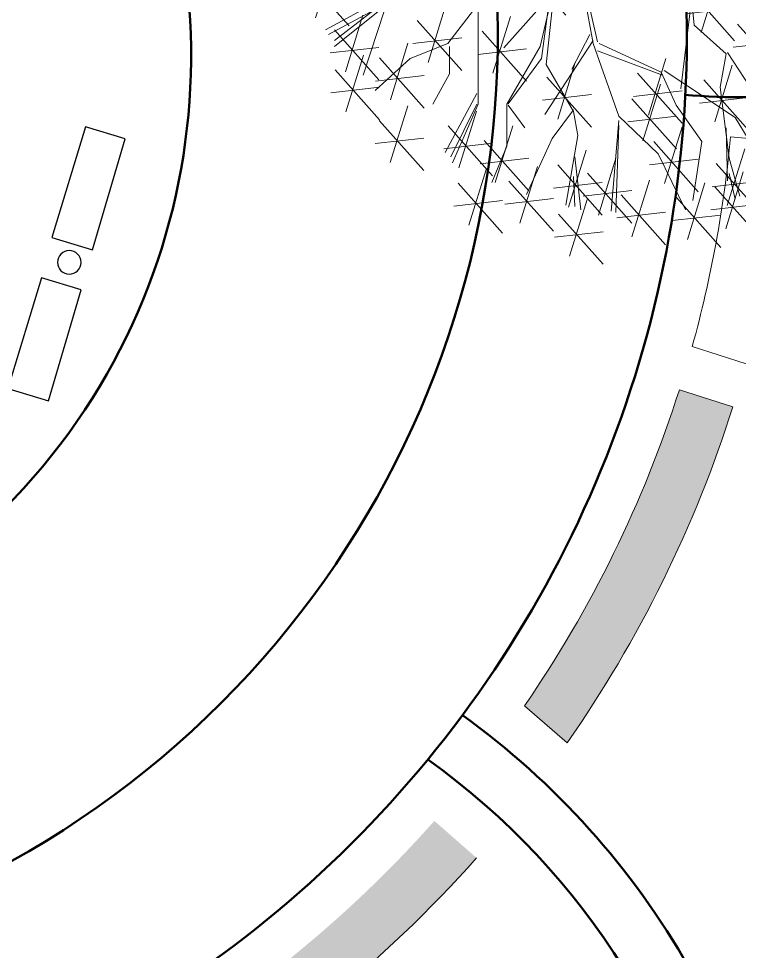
# Model space of a CAD drawing. Header units: metres. Extents: x 17323 to 19722, y -15306 to 10704.
# Drawn here: x 19282.49 to 19295.24, y -14841.73 to -14825.22 of the extents above; entities that cross this region are included whole.
import ezdxf

# ---------------------------------------------------------------- set-up
doc = ezdxf.new("R2010")
doc.units = ezdxf.units.M
doc.header["$LTSCALE"] = 35
doc.header["$MEASUREMENT"] = 0
doc.layers.get('0').update_dxf_attribs({"linetype": 'CONTINUOUS'})
for name, color, linetype, lineweight in [('5', 254, 'CONTINUOUS', 20), ('column', 82, 'CONTINUOUS', 18), ('road', 7, 'CONTINUOUS', 50), ('trees', 7, 'CONTINUOUS', 20)]:
    doc.layers.add(name, color=color, linetype=linetype, lineweight=lineweight)
doc.layers.add('seating', color=164, linetype='CONTINUOUS')

# ---------------------------------------------------------------- blocks, each defined once
blk = doc.blocks.new('ARPLS027')
at = {"linetype": 'ByBlock'}
for p, q in [((-0.09283712651998144, 0.5484592339441825), (-0.08487325525072009, 0.4792447437163698)), ((0.03811961917230988, 0.5362309300703867), (-0.03305748029670497, 0.4729917915169191)), ((0.005268650186611268, 0.5422062817447308), (0.01323252145586906, 0.4729917915169191)), ((0.1331065933769757, 0.5311302127477333), (0.1410704646462371, 0.4619157225199215)), ((-0.1102580949214911, 0.5215701514096338), (-0.1814351943905024, 0.4583310128561688)), ((-0.1431090639071897, 0.527545503083978), (-0.1351451926379283, 0.4583310128561688)), ((-0.02160941534714311, 0.5207946049116678), (0.05902478125411648, 0.4958973062685681)), ((0.1659575623626743, 0.5251548610733892), (0.09478046289365949, 0.4619157225199215)), ((-0.1699871294409405, 0.506133826250915), (-0.08935293283968093, 0.4812365276078179)), ((-0.08681361136421373, 0.5093418475358416), (-0.07884974009495238, 0.4401273573080315)), ((0.1062285278432213, 0.5097185359146703), (0.1868627244444845, 0.4848212372715706)), ((-0.05396264237851511, 0.5033664958614974), (-0.1251397418475264, 0.4401273573080315)), ((-0.0806893696127986, 0.4542402160578858), (-0.08726996780814389, 0.4970316368379519)), ((-0.0806893696127986, 0.4970316368379519), (-0.0766678929378628, 0.4564346478927614)), ((-0.07849583688101447, 0.3767036245589628), (-0.07228082747429454, 0.4992260686728276)), ((-0.04010901407481526, 0.4264440794827999), (-0.06350669654716512, 0.4970316368379519)), ((-0.03791548134303468, 0.4282727726785298), (-0.02914135041590526, 0.503614932342578)), ((-0.005743667943555408, 0.3639027721888572), (0.03520227638305329, 0.503614932342578)), ((0.08894382831173075, 0.4242496476479252), (0.06079349158718728, 0.5014205005077024)), ((0.2357231750408317, 0.4958973062685681), (0.1645460755718169, 0.4326581677151022)), ((0.2028722060551331, 0.5018726579429122), (0.2108360773243945, 0.4326581677151022)), ((-0.2022897447684855, 0.4789671431912632), (-0.1943258734992241, 0.4097526529634523)), ((-0.1581941928024513, 0.4304672045134046), (-0.1647747909977966, 0.478013227602367)), ((-0.0806893696127986, 0.3876757837333384), (-0.1282159121347561, 0.4864252163027221)), ((-0.1136916768979646, 0.4879301707027777), (-0.03305748029670497, 0.4630328720596806)), ((0.07843671747293968, 0.4784691972184003), (0.007259618003928381, 0.4152300586649345)), ((0.04558574848724106, 0.4844445488927445), (0.05354961975650241, 0.4152300586649345)), ((0.09113736104351489, 0.4264440794827999), (0.1233091744429942, 0.4842307844678473)), ((0.1759941405213787, 0.4804609811098484), (0.2566283371226419, 0.4555636824667513)), ((-0.1694387757827869, 0.4729917915169191), (-0.2406158752518017, 0.4097526529634523)), ((0.1467068569153405, 0.3898702155682141), (0.1810722030466039, 0.4648466365931165)), ((-0.2291678103022399, 0.4575554663581993), (-0.1485336137009767, 0.4326581677151022)), ((-0.07849583688101447, 0.3938933405988188), (-0.0806893696127986, 0.4542402160578858)), ((0.01870768295349023, 0.4630328720596806), (0.09934187955474982, 0.4381355734165835)), ((0.1628576546842062, 0.4523259911197695), (0.09168055521519136, 0.3890868525663009)), ((0.1300066856985076, 0.4583013427941136), (0.1379705569677654, 0.3890868525663009)), ((-0.2181507541378451, 0.3748749313632338), (-0.252516100269105, 0.4392449318529055)), ((-0.2053551465357799, 0.3682916358586086), (-0.2463010908623886, 0.4436337955226559)), ((0.2397051106754624, 0.4381355734165835), (0.1685280112064476, 0.3748964348631167)), ((0.2068541416897638, 0.4441109250909276), (0.2148180129590216, 0.3748964348631167)), ((0.3411864034330918, 0.4388495500108887), (0.2700093039640805, 0.3756104114574201)), ((0.3083354344473932, 0.4448249016852328), (0.3162993057166545, 0.3756104114574201)), ((-0.3029249698764573, 0.4297952101672573), (-0.3741020693454686, 0.3665560716137906)), ((-0.335775938862156, 0.4357705618416015), (-0.3278120675928946, 0.3665560716137906)), ((-0.2460910367494193, 0.4306663838236542), (-0.3172681362184306, 0.3674272452701866)), ((-0.278942005735118, 0.4366417354979983), (-0.2709781344658566, 0.3674272452701866)), ((-0.2163228101946899, 0.3639027721888572), (-0.2696987733347385, 0.4304672045134046)), ((-0.2612902311962344, 0.4304672045134046), (-0.2181507541378451, 0.3748749313632338)), ((-0.162581258266016, 0.4092543634429449), (-0.1753768658680812, 0.4348560681831559)), ((-0.1731833331363006, 0.3251344764393957), (-0.1581941928024513, 0.4304672045134046)), ((-0.007937200675335987, 0.3639027721888572), (-0.03791548134303468, 0.4282727726785298)), ((0.1031286201647532, 0.4368896659610497), (0.1837628167660128, 0.41199236731795)), ((-0.3626540043959068, 0.4143588850085376), (-0.2820198077946472, 0.3894615863654396)), ((-0.3058200712688688, 0.4152300586649345), (-0.2251858746676092, 0.3903327600218356)), ((0.09333089377529546, 0.3383010674486471), (0.08894382831173075, 0.4242496476479252)), ((0.1799760761560094, 0.4226992482578646), (0.260610272757269, 0.3978019496147658)), ((0.2498028953091271, 0.3639027721888572), (0.2585770262362566, 0.4220552158130504)), ((0.2814573689136424, 0.4234132248521698), (0.362091565514902, 0.3985159262090692)), ((-0.1814009121157056, 0.3988274030729544), (-0.1734370408464443, 0.3296129128451435)), ((0.07724411743036086, 0.400043604283236), (0.006067017961346011, 0.3368044657297702)), ((0.04439314844466224, 0.4060189559575802), (0.05235701971392004, 0.3368044657297702)), ((0.1920398667055139, 0.3489074879838769), (0.2995229705628688, 0.3982822042685692)), ((0.2840041446107229, 0.4017855173976619), (0.212827045141708, 0.3385463788441951)), ((0.2511531756250243, 0.407760869072006), (0.2591170468942821, 0.3385463788441951)), ((-0.2181507541378451, 0.3595139085191077), (-0.3106447176613472, 0.3898702155682141)), ((-0.148549943130007, 0.3928520513986102), (-0.2197270425990219, 0.3296129128451435)), ((-0.0828316757295795, 0.3883409761303893), (-0.1540087751985943, 0.3251018375769226)), ((-0.1156826447152781, 0.3943163278047335), (-0.1077187734460203, 0.3251018375769226)), ((-0.08726996780814389, 0.3404954992835227), (-0.07849583688101447, 0.3938933405988188)), ((0.01751508291090786, 0.3846072791245163), (0.09814927951216745, 0.3597099804814192)), ((0.09333089377529546, 0.3511019198187526), (0.1467068569153405, 0.3920646474030898)), ((0.09515883771844713, 0.3383010674486471), (0.1467068569153405, 0.3898702155682141)), ((0.2242751100912699, 0.3863491922389422), (0.3049093066925295, 0.3614518935958442)), ((0.300869305132462, 0.3965241423176238), (0.3815035017337252, 0.371626843674524)), ((-0.4078571719062687, 0.3729046509716696), (-0.3998933006370073, 0.3036901607438587)), ((-0.2868814464003684, 0.3233057832436668), (-0.3322144561905418, 0.3726804995283581)), ((-0.3189369808435316, 0.3725929931917991), (-0.3109731095742738, 0.3033785029639882)), ((-0.20827897764946, 0.3774157262398914), (-0.1276447810481969, 0.3525184275967925)), ((-0.1425607102490325, 0.3729046509716696), (-0.06192651364777291, 0.3480073523285716)), ((-0.07008729474251396, 0.3211113514087911), (-0.07849583688101447, 0.3767036245589628)), ((0.194233399437298, 0.3511019198187526), (0.1982548761122338, 0.3788980563938384)), ((0.3437331791301759, 0.3748964348631167), (0.3516970503994372, 0.3056819446353058)), ((-0.3750062029205701, 0.3669292992973254), (-0.4461833023895849, 0.3036901607438587)), ((-0.286086011857833, 0.3666176415174549), (-0.3572631113268478, 0.3033785029639882)), ((-0.1687962676727324, 0.3404954992835227), (-0.2163228101946899, 0.3639027721888572)), ((-0.1687962676727324, 0.3445186243141274), (-0.2053551465357799, 0.3682916358586086)), ((-0.01195867735027178, 0.2757597601547044), (-0.005743667943555408, 0.3617083403539825)), ((0.0008369302517934329, 0.2673477714543493), (-0.007937200675335987, 0.3639027721888572)), ((0.2326202222434972, 0.3404954992835227), (0.2498028953091271, 0.3639027721888572)), ((0.2863617741721711, 0.3101391922344154), (0.340103326100845, 0.3660972040237329)), ((0.3765841481158745, 0.3689210831887726), (0.3054070486468596, 0.3056819446353058)), ((0.3057379799695852, 0.3317177719440219), (0.3444903915644133, 0.3595139085191077)), ((-0.4347352374400231, 0.3514929741386057), (-0.3541010408387599, 0.3265956754955077)), ((-0.345815046377286, 0.3511813163587361), (-0.2651808497760264, 0.3262840177156372)), ((-0.0806893696127986, 0.3467130561490022), (-0.07849583688101447, 0.3317177719440219)), ((0.12111564171121, 0.3167224877390415), (0.1920398667055139, 0.3489074879838769)), ((0.3057379799695852, 0.3273289082742714), (0.348877457027978, 0.3511019198187526)), ((0.3168551135964215, 0.3534847580300529), (0.3974893101976846, 0.3285874593869549)), ((-0.1304094448665367, 0.3423241924792517), (-0.1687962676727324, 0.3445186243141274)), ((-0.09787204267842498, 0.3361066356137723), (-0.1687962676727324, 0.3404954992835227)), ((-0.08726996780814389, 0.3404954992835227), (-0.1304094448665367, 0.3423241924792517)), ((-0.003550135211771277, 0.2607644759497241), (-0.09787204267842498, 0.3361066356137723)), ((0.07176115524610083, 0.3079447603995407), (0.09333089377529546, 0.3383010674486471)), ((0.2114160725029279, 0.2801486238244548), (0.2326202222434972, 0.3404954992835227)), ((0.3952467048470467, 0.3323488499577154), (0.3240696053780319, 0.2691097114042487)), ((0.3623957358613481, 0.3383242016320596), (0.3703596071306059, 0.2691097114042487)), ((-0.2656772966598027, 0.269542203289225), (-0.2868814464003684, 0.3233057832436668)), ((-0.265502972968239, 0.3191264859025793), (-0.2575391016989812, 0.2499119956747684)), ((-0.1560006600706672, 0.2867319193290809), (-0.1731833331363006, 0.3251344764393957)), ((-0.1731833331363006, 0.3251344764393957), (-0.1560006600706672, 0.269542203289225)), ((0.003030462983574012, 0.2629589077845997), (-0.07008729474251396, 0.3211113514087911)), ((0.08016969738459778, 0.3145280559041659), (0.1233091744429942, 0.3189169195739163)), ((0.2262660779085834, 0.3191264859025793), (0.2342299491778448, 0.2499119956747684)), ((0.340103326100845, 0.303921635368936), (0.3744686722321084, 0.3295233401091471)), ((-0.2326520039825404, 0.3131511342282352), (-0.3038291034515552, 0.2499119956747684)), ((0.04361081852155735, 0.1598206115454657), (0.07176115524610083, 0.3079447603995407)), ((0.0739546879778814, 0.3017272035340612), (0.12111564171121, 0.3167224877390415)), ((0.2591170468942821, 0.3131511342282352), (0.1879399474252708, 0.2499119956747684)), ((0.2136096052347121, 0.2757597601547044), (0.2863617741721711, 0.3101391922344154)), ((0.2176310819096479, 0.2889263511639557), (0.2841682414403905, 0.3079447603995407)), ((0.3355176703275937, 0.3169125247989966), (0.4161518669288533, 0.2920152261558977)), ((-0.2923810385019934, 0.2977148090695154), (-0.2117468419007338, 0.2728175104264174)), ((-0.07228082747429454, 0.2413803280749933), (-0.1022591081419932, 0.2951439080294351)), ((0.03081521091948858, 0.1792047594201964), (0.06737408978253256, 0.2995327716991856)), ((0.1993880123748326, 0.2977148090695154), (0.2800222089760922, 0.2728175104264174)), ((0.2995229705628688, 0.2329683393746382), (0.340103326100845, 0.303921635368936)), ((0.458711570580121, 0.2977148090695145), (0.3875344711111062, 0.2344756705160478)), ((0.4258606015944224, 0.3036901607438587), (0.4338244728636838, 0.2344756705160478)), ((-0.308451184929563, 0.2673477714543493), (-0.3515906619879559, 0.2907550443596847)), ((-0.1494200618753183, 0.192005611790302), (-0.1560006600706672, 0.2867319193290809)), ((0.398982536060668, 0.2822784839107948), (0.4796167326619312, 0.2573811852676968)), ((-0.3824723322355013, 0.2693318886163842), (-0.4536494317045126, 0.2060927500629175)), ((-0.3366015216541101, 0.2285794757048878), (-0.4203213542504827, 0.2735653283198296)), ((-0.4153233012211999, 0.2753072402907284), (-0.4073594299519385, 0.2060927500629175)), ((-0.2696987733347385, 0.2673477714543493), (-0.308451184929563, 0.2673477714543493)), ((-0.2119357447311252, 0.2285794757048878), (-0.2656772966598027, 0.269542203289225)), ((-0.1560006600706672, 0.269542203289225), (-0.1581941928024513, 0.1963944754600524)), ((0.1982548761122338, 0.2070008959952823), (0.2136096052347121, 0.2757597601547044)), ((0.2523362951519914, 0.1470239090321694), (0.278094441288502, 0.2652860775868815)), ((-0.4639368926074603, 0.2549510126266838), (-0.5351139920764751, 0.191711874073218)), ((-0.4967878615931589, 0.260926364301028), (-0.4888239903239011, 0.191711874073218)), ((-0.4422013667549507, 0.2538955634576645), (-0.3615671701536911, 0.2289982648145665)), ((-0.3515906619879559, 0.226385043870013), (-0.4353104945843285, 0.2629589077845997)), ((-0.3515906619879559, 0.2285794757048878), (-0.426536363657199, 0.2651533396194745)), ((0.03739580911483742, 0.1016681679212734), (-0.003550135211771277, 0.2607644759497241)), ((0.03300874365127271, 0.1642094752152161), (0.003030462983574012, 0.2629589077845997)), ((0.3829854227775797, 0.2531347436247557), (0.3118083233085684, 0.1898956050712881)), ((0.3146125082457836, 0.2576569540284241), (0.3952467048470467, 0.2327596553853262)), ((0.3501344537918811, 0.2591100952990999), (0.3580983250611425, 0.1898956050712881)), ((0.3683101705105933, 0.1900962356847273), (0.4198264627836217, 0.2588127799396762)), ((-0.5236659271269133, 0.2395146874679641), (-0.4430317305256537, 0.214617388824867)), ((-0.09385056600349273, 0.1554317478757152), (-0.07447436020607867, 0.2391858962401185)), ((-0.08507643507635976, 0.1532373160408396), (-0.07228082747429454, 0.2413803280749933)), ((0.316793878237565, 0.1836229380375221), (0.3532534763921475, 0.2481069415231438)), ((0.3683101705105933, 0.1900962356847273), (0.4306523502902735, 0.2458661846452657)), ((-0.2163228101946899, 0.226385043870013), (-0.3515906619879559, 0.226385043870013)), ((-0.2809329735524315, 0.2270064809231194), (-0.2729691022831702, 0.1577919906953085)), ((-0.1304094448665367, 0.174815895750446), (-0.2163228101946899, 0.226385043870013)), ((0.1770507263716681, 0.1792047594201964), (0.2026419415757985, 0.2373572030443887)), ((0.2392008204388461, 0.1876167481205515), (0.2995229705628688, 0.2329683393746382)), ((0.3232563882581303, 0.237698418466036), (0.4038905848593899, 0.2128011198229371)), ((-0.4036030619211601, 0.2177338083120999), (-0.4747801613901714, 0.1544946697586331)), ((-0.4364540309068587, 0.223709159986444), (-0.4284901596375974, 0.1544946697586331)), ((-0.2480820045667329, 0.2210311292487752), (-0.3192591040357442, 0.1577919906953085)), ((-0.1066461736055579, 0.1492141910102358), (-0.2075486792675605, 0.2179730551696579)), ((0.03739580911483742, 0.1664039070500918), (0.05019141671690264, 0.2179730551696579)), ((0.2088451095070774, 0.2155537235472949), (0.2168089807763387, 0.146339233319484)), ((0.4392996343612978, 0.2155537235472949), (0.4472635056305592, 0.146339233319484)), ((-0.4633320964406096, 0.2022974831533801), (-0.38269789983935, 0.1774001845102822)), ((-0.4115472233233497, 0.1857880549248216), (-0.463095242520243, 0.2070008959952823)), ((-0.3078110390861823, 0.2055948040900555), (-0.2271768424849228, 0.1806975054469575)), ((0.241696078492776, 0.2095783718729507), (0.1705189790237611, 0.146339233319484)), ((0.1898463339737333, 0.1792047594201964), (0.1982548761122338, 0.2070008959952823)), ((0.4721506033469964, 0.2095783718729507), (0.4009735038779851, 0.146339233319484)), ((-0.4939665300051459, 0.1886646410127497), (-0.4860026587358846, 0.1194501507849388)), ((-0.3515906619879559, 0.1857880549248216), (-0.4115472233233497, 0.1857880549248216)), ((-0.2696987733347385, 0.1382420318358593), (-0.3515906619879559, 0.1857880549248216)), ((-0.2009680810722116, 0.1276356113006294), (-0.271892306066519, 0.1898111799554263)), ((0.181967043973323, 0.194142046714231), (0.2626012405745861, 0.169244748071133)), ((0.2070290070393668, 0.174815895750446), (0.2392008204388461, 0.1876167481205515)), ((0.2565671017637854, 0.15997050432658), (0.316793878237565, 0.1857392084221852)), ((0.314678474931668, 0.1836229380375221), (0.3683101705105933, 0.1900962356847273)), ((0.412421568827547, 0.194142046714231), (0.4930557654288066, 0.169244748071133)), ((-0.4611155610194473, 0.1826892893384056), (-0.5322926604884586, 0.1194501507849388)), ((-0.3534156632661229, 0.1836229380375221), (-0.3856444548089115, 0.15997050432658)), ((-0.2868426768746488, 0.1363180706156371), (-0.351300259960226, 0.1836229380375221)), ((-0.08726996780814389, 0.1470197591753601), (-0.1304094448665367, 0.174815895750446)), ((0.05019141671690264, 0.1188578839611294), (0.1467068569153405, 0.174815895750446)), ((0.1467068569153405, 0.174815895750446), (0.1898463339737333, 0.1792047594201964)), ((0.1510939223789052, 0.1704270320806955), (0.2070290070393668, 0.174815895750446)), ((0.2544516984578848, 0.1449076386475063), (0.314678474931668, 0.1836229380375221)), ((-0.5208445955388967, 0.1672529641796858), (-0.4402103989376371, 0.1423556655365878)), ((-0.1540087751985943, 0.1652611802882369), (-0.2251858746676092, 0.1020220417347701)), ((-0.186859744184293, 0.171236531962581), (-0.1788958729150352, 0.1020220417347701)), ((0.04361081852155735, 0.1554317478757152), (0.03300874365127271, 0.1642094752152161)), ((0.05677201491225148, 0.09545061105579311), (0.1510939223789052, 0.1704270320806955)), ((0.1590709140741993, 0.1632693963967897), (0.08789381460518797, 0.100030257843323)), ((0.1262199450885007, 0.1692447480711339), (0.134183816357762, 0.100030257843323)), ((0.3377602756782281, 0.1632693963967897), (0.2665831762092168, 0.100030257843323)), ((0.3049093066925295, 0.1692447480711339), (0.3128731779617908, 0.100030257843323)), ((0.3467828309858731, 0.1084330961353688), (0.4220663015780985, 0.1620867747112431)), ((0.4220663015780985, 0.1620867747112431), (0.469227351750753, 0.1642030450959062)), ((0.47305211563868, 0.1657887601399581), (0.4810159869079413, 0.09657426991214901)), ((-0.4007011489273573, 0.1212552049365634), (-0.4802154261313767, 0.1578542339419169)), ((-0.2137378097180473, 0.1498248551295172), (-0.1331036131167878, 0.1249275564864192)), ((-0.1132267718009068, 0.1492141910102358), (-0.1432050524686019, 0.1320244749703798)), ((-0.0956785099466444, 0.1254411794657546), (-0.1066461736055579, 0.1492141910102358)), ((-0.07447436020607867, 0.07826089501593803), (-0.08726996780814389, 0.1470197591753601)), ((0.04580435125333793, 0.09545061105579311), (0.03520227638305329, 0.1532373160408396)), ((0.05019141671690264, 0.09545061105579311), (0.04361081852155735, 0.1554317478757152)), ((0.05457848218046735, 0.1060570315910239), (0.1317177165814911, 0.1576261797105909)), ((0.09934187955474982, 0.1478330712380709), (0.1799760761560094, 0.122935772594972)), ((0.2780312411587786, 0.1478330712380709), (0.3586654377600382, 0.122935772594972)), ((-0.3461371695695021, 0.1348864759436594), (-0.3381732983002408, 0.06567198571584854)), ((-0.2202696904831782, 0.1277285025837687), (-0.2868426768746488, 0.1363180706156371)), ((-0.2053551465357799, 0.123246747630879), (-0.2696987733347385, 0.1382420318358593)), ((-0.1110332390691227, 0.1404364636707349), (-0.1388179870050372, 0.1320244749703798)), ((-0.1110332390691227, 0.1404364636707349), (-0.08507643507635976, 0.0804553268508128)), ((-0.07849583688101447, 0.07167759951131192), (-0.09385056600349273, 0.1448253273404854)), ((0.207166212796654, 0.06536076948281), (0.2544516984578848, 0.1449076386475063)), ((0.4461740501049256, 0.1443770833068951), (0.5268082467061888, 0.119479784663798)), ((-0.4710704001060222, 0.1194501507849388), (-0.4631065288367608, 0.05023566055712791)), ((-0.3598863086723973, 0.09112947357841605), (-0.4007011489273573, 0.1212552049365634)), ((-0.3132862005838035, 0.1289111242693153), (-0.3844633000528148, 0.06567198571584854)), ((-0.2610845307381382, 0.06324449909814689), (-0.3663569540786717, 0.1319610433530958)), ((-0.2954287255868238, 0.1298447729684318), (-0.3620017119782943, 0.09112947357841605)), ((-0.2160388838713843, 0.1212552049365634), (-0.2954287255868238, 0.1298447729684318)), ((-0.1601673494979785, 0.1233714753212265), (-0.2095682384651099, 0.1233714753212265)), ((-0.1432050524686019, 0.1320244749703798), (-0.2053551465357799, 0.123246747630879)), ((-0.1515813007858071, 0.1298447729684318), (-0.1838100923285957, 0.07830736477722056)), ((-0.1388179870050372, 0.1320244749703798), (-0.1837854080065817, 0.07826089501593803)), ((-0.508180146896116, 0.1121673217513957), (-0.5793572463651309, 0.0489281831979298)), ((-0.5410311158818146, 0.1181426734257398), (-0.5330672446125533, 0.0489281831979298)), ((-0.4382194311203236, 0.1134747991105947), (-0.5093965305893349, 0.05023566055712791)), ((-0.373015235103253, 0.1134747991105955), (-0.2923810385019934, 0.08857750046749757)), ((0.2136368582029284, 0.06536076948281), (0.2931511354069514, 0.1061923392574897)), ((0.2952665387128448, 0.03959206538720483), (0.3467828309858731, 0.1084330961353688)), ((0.3124386361371876, 0.04606536303441011), (0.3511380730862506, 0.112665636904695)), ((0.3511380730862506, 0.1084330961353688), (0.4842840458691953, 0.09337023045629511)), ((0.4333267309093536, 0.1079973934091143), (0.4412906021786114, 0.0387829031813034)), ((-0.567909181415569, 0.09673099659267592), (-0.4872749848143059, 0.07183369794957883)), ((-0.497948465639773, 0.09803847395187493), (-0.4173142690385134, 0.07314117530877695)), ((-0.3964703423155598, 0.08478066242442583), (-0.4952721202498225, 0.1019597984881635)), ((-0.3018993709930946, 0.09337023045629511), (-0.2524984820259633, 0.06760152636068906)), ((-0.00821897791317383, 0.00529603650633792), (0.03739580911483742, 0.1016681679212734)), ((-0.00821897791317383, 0.00529603650633792), (0.04580435125333793, 0.09545061105579311)), ((0.4661776998950522, 0.1020220417347701), (0.3950006004260374, 0.0387829031813034)), ((-0.4264592950638715, 0.08901320319375294), (-0.5017427656560969, 0.08042363516188455)), ((-0.4973875235557195, 0.08901320319375294), (-0.4544572799948625, 0.09112947357841605)), ((-0.3620017119782943, 0.09112947357841605), (-0.3964703423155598, 0.08478066242442583)), ((0.01582607058563923, 0.03108061056612144), (0.05019141671690264, 0.08886731555116789)), ((0.4064486653755992, 0.08658571657605041), (0.4870828619768588, 0.06168841793295243)), ((0.4926979142066017, 0.08304943687342714), (0.500661785475863, 0.01383494664561624)), ((-0.4496674960698854, 0.07114939141732979), (-0.5208445955388967, 0.007910252863863043)), ((-0.482518465055584, 0.07712474309167394), (-0.4745545937863227, 0.007910252863863043)), ((-0.1837854080065817, 0.07826089501593803), (-0.2656772966598027, 0.06326561081095772)), ((-0.2631999340440316, 0.05677120145094161), (-0.1880408989403897, 0.07395033751467928)), ((-0.03772282873310218, 0.007350063644393501), (-0.08065307229395557, 0.06760152636068906)), ((-0.04230254680659939, 0.02230288322662144), (-0.07849583688101447, 0.07167759951131192)), ((-0.04010901407481526, 0.03108061056612144), (-0.07447436020607867, 0.07826089501593803)), ((0.5255488831923003, 0.07707408519908299), (0.4543717837232855, 0.01383494664561624)), ((-0.5093965305893349, 0.05571306625861094), (-0.4287623339880753, 0.03081576761551208)), ((-0.2656772966598027, 0.06326561081095772), (-0.3687733350535893, 0.02669174689637099)), ((-0.2761412248565804, 0.05677120145094161), (-0.310485419705266, -0.03559777651494933)), ((-0.2654397728385121, 0.0546549310662785), (-0.306254613093472, -0.03348150613028533)), ((0.1405932264051799, 0.03959206538720483), (0.207166212796654, 0.06536076948281)), ((0.1642359692357971, 0.03959206538720483), (0.2094060515911345, 0.06536076948281)), ((0.4658198486728473, 0.06163776004036325), (0.5464540452741105, 0.03674046139726528)), ((0.2645922083918997, 0.0422685249913366), (0.1934151089228848, -0.02097061356213015)), ((0.2317412394062011, 0.04824387666568075), (0.2397051106754624, -0.02097061356213015)), ((0.3017371841191192, 0.04170833577186794), (0.3812514613231421, 0.05042239029695228)), ((0.3812514613231421, 0.05042239029695228), (0.4112404140714503, 0.04818163341907322)), ((-0.5133784662239691, 0.02932192969692693), (-0.5054145949547078, -0.03989256053088397)), ((-0.5059735722678909, 0.03100249735533644), (-0.3814136481971175, 0.02676995658600934)), ((-0.3749430027908431, 0.02676995658600934), (-0.5038581689619939, 0.03747579500254172)), ((-0.3687733350535893, 0.02669174689637099), (-0.4225148869822632, -0.02926626489294559)), ((-0.005743667943555408, 0.005113167186765466), (-0.04010901407481526, 0.03108061056612144)), ((0.01582607058563923, 0.005113167186765466), (0.01582607058563923, 0.03108061056612144)), ((0.01603330233440659, 0.01170709090693567), (0.05896354589526354, 0.03959206538720483)), ((0.01814870564030358, 0.00311752287506728), (0.05037749718309215, 0.02888622697067333)), ((0.02673475435247497, -0.005472045156801109), (0.07613564331960632, 0.03535952461787861)), ((0.05037749718309215, 0.02888622697067333), (0.08049088541998373, 0.03959206538720483)), ((0.07613564331960632, 0.03535952461787861), (0.0976629828443265, 0.03535952461787861)), ((0.08049088541998373, 0.03959206538720483), (0.1470638718114543, 0.03959206538720483)), ((0.0976629828443265, 0.03535952461787861), (0.1512946784232483, -0.003355774772137998)), ((0.1104798381682883, 0.02888622697067333), (0.1556499205236257, 0.03747579500254172)), ((0.1470638718114543, 0.03959206538720483), (0.1899941153723113, 0.03100249735533644)), ((0.1899941153723113, 0.03100249735533644), (0.2952665387128448, 0.03959206538720483)), ((0.2048631738724467, 0.02683219983261775), (0.2854973704737098, 0.001934901189518889)), ((0.2265781490154737, 0.03100249735533644), (0.2716237958822276, 0.02888622697067333)), ((0.2609223438641592, 0.03535952461787861), (0.2931511354069514, 0.01818038855414095)), ((0.4009735038779851, 0.02932192969692693), (0.4089373751472429, -0.03989256053088397)), ((0.4835986682965583, 0.02932192969692693), (0.4915625395658196, -0.03989256053088397)), ((-0.4805274972382705, 0.02334657802258278), (-0.5517045967072818, -0.03989256053088397)), ((-0.3769971707378836, 0.0138856045382072), (-0.3690332994686258, -0.0553288856896037)), ((-0.04630887744527001, 0.01382336129159878), (-0.1128818638367441, -0.01194534280400639)), ((-0.005743667943555408, 0.005113167186765466), (-0.04230254680659939, 0.02230288322662144)), ((0.007417528447142274, 0.01791401955687011), (0.003030462983574012, 0.005113167186765466)), ((0.2931511354069514, 0.01818038855414095), (0.357608718492525, 0.01382336129159878)), ((0.357608718492525, 0.01382336129159878), (0.4907546912754697, -0.009829072419343277)), ((0.4338244728636838, 0.02334657802258278), (0.3626473733946689, -0.03989256053088397)), ((0.5164496372822569, 0.02334657802258278), (0.4452725378132456, -0.03989256053088397)), ((-0.5402565317577199, 0.007910252863863043), (-0.4596223351564603, -0.01698704577923493)), ((-0.344146201752185, 0.007910252863863043), (-0.4153233012211999, -0.0553288856896037)), ((-0.3406620080718845, 0.005918468972416768), (-0.3326981368026232, -0.06329602125539413)), ((-0.03983823203899917, 0.00523379325973039), (-0.1107664605308472, -0.0140616131886695)), ((-0.00821897791317383, 0.00529603650633792), (-0.07629783019358172, -0.05489318296334922)), ((-0.07418242688768117, -0.04630361493148083), (-0.03125218332682778, 0.01170709090693567)), ((-0.0205507313087594, 0.007350063644393501), (-0.07418242688768117, -0.04630361493148083)), ((-0.00821897791317383, 0.00529603650633792), (-0.03336758663272477, -0.1000817800005711)), ((-0.00821897791317383, 0.00529603650633792), (0.005223995715358143, -0.03146069672782126)), ((0.003030462983574012, 0.005113167186765466), (0.01143900512207807, -0.02926626489294559)), ((0.01143900512207807, -0.02926626489294559), (0.01582607058563923, 0.005113167186765466)), ((0.3740954383442308, 0.007910252863863043), (0.4547296349454903, -0.01698704577923493)), ((0.4567206027628075, 0.007910252863863043), (0.537354799364067, -0.01698704577923493)), ((-0.403875236271638, -0.007526072294855801), (-0.3232410396703784, -0.03242337093795467)), ((-0.3078110390861859, -5.688270192738543e-05), (-0.3789881385552007, -0.06329602125539413)), ((-0.1128818638367441, -0.01194534280400639), (-0.1708688015160469, -0.072072319027086)), ((-0.1515813007858071, -0.072072319027086), (-0.0999405730241989, -0.01194534280400639)), ((-0.0205507313087594, -0.009829072419343277), (-0.03548298993862176, -0.09572475273802894)), ((0.02021313604920749, -0.001470128317859754), (0.1448789129721888, -0.0980251290523686)), ((0.02240666878098807, -0.03365512856269604), (0.02021313604920749, -0.01207654885309051)), ((0.02021313604920749, -0.01207654885309051), (0.1167285762476453, -0.08522427668226307)), ((0.3438700477068366, -0.007658909975865491), (0.2726929482378218, -0.07089804852933224)), ((0.311019078721138, -0.001683558301521337), (0.3189829499903958, -0.07089804852933224)), ((-0.4050154869033307, -0.02291456505004152), (-0.4761925863723455, -0.08615370360351005)), ((-0.4378664558890293, -0.01693921337569737), (-0.4299025846197679, -0.08615370360351005)), ((-0.3675400736056389, -0.01549320786064712), (-0.2869058770043758, -0.04039050650374509)), ((-0.1107664605308472, -0.0140616131886695), (-0.1601673494979785, -0.072072319027086)), ((0.2841410131873836, -0.02309523513458434), (0.3647752097886432, -0.0479925337776832)), ((0.4518992257191243, -0.02227805473813138), (0.4598630969883857, -0.09149254496594228)), ((-0.4225148869822632, -0.02926626489294559), (-0.5018476541150676, -0.0680345606424071)), ((-0.4647445214227837, -0.03835089020876126), (-0.3841103248215205, -0.06324818885186101)), ((-0.3040147742989916, -0.03771404689961244), (-0.3707121961790492, -0.1387970793905868)), ((-0.306254613093472, -0.03348150613028533), (-0.3534156632661229, -0.05489318296334922)), ((-0.005494037190313605, -0.03124074925240716), (-0.02478153792055338, -0.09796550961590711)), ((0.005223995715358143, -0.03146069672782126), (0.12111564171121, -0.1046084245569938)), ((0.1145350435158612, -0.09363626538261816), (0.02240666878098807, -0.03365512856269604)), ((0.1167285762476453, -0.08522427668226307), (0.03300874365127271, -0.03146069672782126)), ((0.4519734954217611, -0.03146069672782126), (0.3616730646300432, -0.04865041276767723)), ((0.4847501947048229, -0.02825340641247553), (0.4135730952358081, -0.09149254496594228)), ((0.4925538509597445, -0.0358495603975717), (0.4519734954217611, -0.03146069672782126)), ((0.4925538509597445, -0.04206711726305112), (0.4669626357556105, -0.03804399223244648)), ((-0.5173604018585962, -0.04935353401525955), (-0.5093965305893349, -0.1185680242430704)), ((-0.07853766898806214, -0.04418734454681772), (-0.08923912100613052, -0.1000817800005711)), ((0.2176310819096479, -0.08741870851713873), (0.2995229705628688, -0.03987268542817635)), ((0.2285987455685614, -0.08961314035201351), (0.2973294378310847, -0.04645598093280157)), ((0.2973294378310847, -0.04645598093280157), (0.3550924664346944, -0.05706240146803143)), ((0.2995229705628688, -0.03987268542817635), (0.348877457027978, -0.05084484460255201)), ((0.348877457027978, -0.05084484460255201), (0.4581885048284811, -0.03987268542817635)), ((0.42502116018537, -0.04368973157119527), (0.5056553567866331, -0.06858703021429324)), ((0.4581885048284811, -0.03987268542817635), (0.4907259070165892, -0.05084484460255201)), ((-0.4845094328728976, -0.0553288856896037), (-0.5556865323419125, -0.1185680242430704)), ((-0.3534156632661229, -0.05489318296334922), (-0.4050563910277347, -0.09149221196870183)), ((-0.2030975930588355, -0.07642934628962816), (-0.3298973559240892, -0.0613664806105545)), ((-0.07629783019358172, -0.05489318296334922), (-0.08488387890575311, -0.1043143207698973)), ((0.4203854400968048, -0.06528780514684218), (0.3492083406277899, -0.1285269437003089)), ((0.3550924664346944, -0.05706240146803143), (0.4431993644946317, -0.09363626538261816)), ((0.4369843550879153, -0.1002195608872434), (0.3572859991664785, -0.06145126513778187)), ((0.3875344711111062, -0.05931245347249803), (0.3954983423803675, -0.1285269437003089)), ((0.5390040677266583, -0.06111784062136394), (0.4678269682576435, -0.1243569791748307)), ((0.5061530987409597, -0.05514248894701979), (0.514116970010221, -0.1243569791748307)), ((-0.5442384673923506, -0.07076521084832255), (-0.4636042707910875, -0.09566250949142141)), ((-0.4050563910277347, -0.09149221196870183), (-0.4888014748435481, -0.07854561667429127)), ((-0.190343937864597, -0.07474877863122042), (-0.2615210373336083, -0.1379879171846872)), ((-0.1601673494979785, -0.072072319027086), (-0.239557191213418, -0.08066188705895527)), ((-0.2231949068502956, -0.06877342695687627), (-0.2152310355810343, -0.1379879171846872)), ((-0.1558121073976011, -0.07431307590496505), (-0.2074528351592093, -0.2268090300939356)), ((-0.3501191052041293, -0.08819331989849122), (-0.3421552339348715, -0.1574078101263021)), ((-0.239557191213418, -0.08066188705895527), (-0.2803720314683744, -0.1258504840961763)), ((-0.2500729723840465, -0.09018510378993927), (-0.1694387757827869, -0.1150824024330381)), ((0.1726636609081034, -0.0980251290523686), (0.2176310819096479, -0.08741870851713873)), ((0.1854592685101686, -0.1108259814224732), (0.2285987455685614, -0.08961314035201351)), ((0.3606564055773518, -0.08072413030556191), (0.4412906021786149, -0.1056214289486599)), ((0.4604303640469567, -0.08732045921050346), (0.468394235316218, -0.1565349494383144)), ((-0.5019082410405069, -0.1039728408467155), (-0.4939443697712456, -0.1731873310745264)), ((-0.4690572720548083, -0.1059646247381636), (-0.4610934007855469, -0.1751791149659745)), ((-0.3172681362184306, -0.09416867157283537), (-0.3884452356874455, -0.1574078101263021)), ((-0.08923912100613052, -0.1000817800005711), (-0.1235833158548125, -0.1302075113587184)), ((-0.08488387890575311, -0.1043143207698973), (-0.0999405730241989, -0.1129038888017657)), ((-0.03336758663272477, -0.1000817800005711), (-0.0205507313087594, -0.1537354585764454)), ((-0.02478153792055338, -0.09796550961590711), (-0.01619548920838199, -0.1495029178071183)), ((0.1448789129721888, -0.0980251290523686), (0.1145350435158612, -0.09363626538261816)), ((0.12111564171121, -0.1046084245569938), (0.1620615860378187, -0.1068028563918686)), ((0.1510939223789052, -0.0980251290523686), (0.1726636609081034, -0.0980251290523686)), ((0.260610272757269, -0.09964607727431751), (0.1894331732882577, -0.1628852158277843)), ((0.2277593037715704, -0.09367072559997336), (0.2357231750408317, -0.1628852158277843)), ((0.4932813330326553, -0.09329581088484762), (0.4221042335636405, -0.1565349494383144)), ((0.475371177894111, -0.1108259814224732), (0.4369843550879153, -0.1002195608872434)), ((0.4797582433576792, -0.1046084245569938), (0.4391778878196959, -0.09583069721749293)), ((0.4431993644946317, -0.09363626538261816), (0.4841453088212404, -0.09583069721749293)), ((-0.4690572720548083, -0.1099481925210597), (-0.5402343715238231, -0.1731873310745264)), ((-0.4362063030691097, -0.1119399764125077), (-0.5073834025381245, -0.1751791149659745)), ((-0.3276575171296088, -0.1172609160643079), (-0.4286991338583519, -0.1302075113587184)), ((-0.3769971707378836, -0.1096049967315551), (-0.296362974136624, -0.1345022953746531)), ((-0.2803720314683744, -0.1258504840961763), (-0.3276575171296088, -0.1172609160643079)), ((-0.0999405730241989, -0.1129038888017657), (-0.1235833158548125, -0.1323237817433816)), ((0.1620615860378187, -0.1068028563918686), (0.1898463339737333, -0.1411822884715805)), ((0.1832657357783845, -0.1108259814224732), (0.1982548761122338, -0.1411822884715805)), ((0.2008812382378196, -0.1150824024330364), (0.2815154348390791, -0.1399797010761352)), ((0.4335522985132023, -0.1087321360435674), (0.5141864951144655, -0.1336294346866653)), ((-0.5287863065742613, -0.1253845176797794), (-0.4481521099729981, -0.1502818163228774)), ((-0.4959353375885627, -0.1273763015712275), (-0.4153011409872995, -0.1522736002143255)), ((-0.4501020378944887, -0.1302075113587184), (-0.4866860715376511, -0.1387970793905868)), ((-0.4286991338583519, -0.1302075113587184), (-0.4823308294372737, -0.145145890544577)), ((-0.3856444548089115, -0.1258504840961763), (-0.4609279254011369, -0.1279667544808394)), ((-0.278256628162481, -0.1279667544808394), (-0.3276575171296088, -0.1602087562236507)), ((-0.1235833158548125, -0.1323237817433816), (-0.1579275107034981, -0.1365563225127078)), ((-0.1279385579551899, -0.1323237817433816), (-0.1214679125489155, -0.1968077852290033)), ((-0.3707121961790492, -0.1387970793905868), (-0.4630433287070339, -0.1945670283511252)), ((-0.2378850398408936, -0.1420405649143577), (-0.3090621393099084, -0.2052797034678244)), ((-0.2707360088265922, -0.1360652132400135), (-0.2627721375573309, -0.2052797034678244)), ((-0.1579275107034981, -0.1365563225127078), (-0.2223850937890752, -0.1623250266083138)), ((-0.1536967040917041, -0.1409133497752499), (-0.2137990450769038, -0.1645657834861929)), ((-0.1279385579551899, -0.145145890544577), (-0.1536967040917041, -0.1409133497752499)), ((-0.1214679125489155, -0.2053973532608717), (-0.1193525092430185, -0.1344400521280447)), ((0.1878787120664143, -0.1430296201599131), (0.1921095186782082, -0.2139869212927401)), ((0.1898463339737333, -0.1411822884715805), (0.2863617741721711, -0.1839737092516467)), ((0.2008200028789631, -0.2139869212927401), (0.1943493574726887, -0.145145890544577)), ((0.1982548761122338, -0.1411822884715805), (0.2841682414403905, -0.1773904137470206)), ((-0.2976140743603466, -0.1574768900730774), (-0.2169798777590835, -0.1823741887161754)), ((-0.02478153792055338, -0.1559762154543236), (-0.02913678002093079, -0.1882182171971349)), ((-0.0205507313087594, -0.1537354585764454), (0.005331850316338205, -0.1687983242555191)), ((-0.01619548920838199, -0.1495029178071183), (0.01391789902850959, -0.1645657834861929)), ((0.1575776882112123, -0.1574078101263021), (0.08640058874220102, -0.2206469486797689)), ((0.3960384107613066, -0.181779277416771), (0.4691561684873946, -0.1583720045114356)), ((-0.4481742702068985, -0.1723461893121607), (-0.4402103989376371, -0.2415606795399716)), ((-0.2223850937890752, -0.1623250266083138), (-0.2631999340440316, -0.1945670283511252)), ((-0.2589691274322377, -0.1968077852290033), (-0.2223850937890752, -0.1709145946401822)), ((-0.2223850937890752, -0.1709145946401822), (-0.2439124333137954, -0.2139869212927401)), ((-0.2137990450769038, -0.1645657834861929), (-0.237441787907521, -0.2139869212927401)), ((-0.01831089251427898, -0.1623250266083138), (-0.02689694122645037, -0.1859774603192559)), ((0.005331850316338205, -0.1687983242555191), (0.08696153082625813, -0.1924507579664612)), ((0.01391789902850959, -0.1645657834861929), (0.07613564331960632, -0.1838611899345928)), ((0.1427086297110804, -0.1687983242555191), (0.06331878799564095, -0.1796286491652666)), ((0.08907693413215156, -0.1838611899345928), (0.1427086297110804, -0.1687983242555191)), ((0.458711570580121, -0.1708523513935747), (0.3875344711111062, -0.2340914899470414)), ((0.4258606015944224, -0.1648769997192305), (0.4338244728636838, -0.2340914899470414)), ((-0.4153233012211999, -0.1783215409865049), (-0.4865004006902112, -0.2415606795399716)), ((-0.3695310414229525, -0.1842968926608464), (-0.3615671701536911, -0.2535113828886573)), ((0.08696153082625813, -0.1838611899345928), (0.1320071776930121, -0.2204602189399463)), ((0.09784865369176288, -0.1728441352850218), (0.1784828502930225, -0.1977414339281198)), ((0.2841682414403905, -0.1773904137470206), (0.3894578125659578, -0.1905570047562719)), ((0.2863617741721711, -0.1839737092516467), (0.3960384107613066, -0.181779277416771)), ((-0.4750523357406493, -0.1937578661452237), (-0.3944181391393897, -0.2186551647883226)), ((-0.349184856654329, -0.1882182171971349), (-0.4458712312826911, -0.2182194620620672)), ((-0.4350453437760429, -0.2397556253883462), (-0.3556555020606034, -0.1924507579664612)), ((-0.3366800724372538, -0.1902722443351905), (-0.4078571719062687, -0.2535113828886573)), ((-0.2631999340440316, -0.1945670283511252), (-0.349184856654329, -0.1882182171971349)), ((-0.1214679125489155, -0.1968077852290033), (-0.1321693645669839, -0.259051031836746)), ((-0.02913678002093079, -0.1882182171971349), (-0.01831089251427898, -0.2483451934202145)), ((-0.02689694122645037, -0.1859774603192559), (-0.01196468259658801, -0.2397556253883462)), ((0.08696153082625813, -0.1924507579664612), (0.1298917743871115, -0.2268090300939356)), ((0.2802098445944026, -0.1859774603192559), (0.3490226697803536, -0.2332823277411409)), ((0.2914702739256541, -0.1937578661452237), (0.2994341451949154, -0.2629723563730346)), ((0.3894578125659578, -0.1905570047562719), (0.4238231586972177, -0.2443205847107137)), ((0.398982536060668, -0.1862886765522944), (0.4796167326619312, -0.2111859751953924)), ((-0.3964091069567068, -0.2057085694939103), (-0.3157749103554437, -0.2306058681370082)), ((-0.2351407137541841, -0.2111859751953915), (-0.2271768424849228, -0.2804004654232024)), ((0.3243212429113527, -0.1997332178195679), (0.2531441434423378, -0.2629723563730346)), ((-0.3915156208373922, -0.2236662348929697), (-0.4626927203064071, -0.2869053734464373)), ((-0.4028165522332543, -0.2139869212927401), (-0.4458712312826911, -0.2225764893246094)), ((-0.4394005858764203, -0.2311660573564778), (-0.4028165522332543, -0.2139869212927401)), ((-0.4243665898230908, -0.2176908832186255), (-0.4164027185538295, -0.2869053734464373)), ((-0.2740258215506834, -0.2246927597092725), (-0.3040147742989916, -0.2784709247783628)), ((-0.237441787907521, -0.2139869212927401), (-0.2740258215506834, -0.2246927597092725)), ((-0.2022897447684855, -0.2171613268697357), (-0.2734668442375003, -0.2804004654232024)), ((0.1341225809989055, -0.2225764893246094), (0.1749374212538655, -0.2870604928102312)), ((0.166537043389134, -0.2206469486797689), (0.1745009146583918, -0.2898614389075798)), ((0.1921095186782082, -0.2139869212927401), (0.2329243589331682, -0.2462289230355514)), ((0.2645922083918997, -0.2151695429782876), (0.3452264049931628, -0.2400668416213856)), ((0.3835525354764755, -0.222638732571216), (0.3915164067457368, -0.2918532227990269)), ((-0.269670579450306, -0.2268090300939356), (-0.310485419705266, -0.3923760660705318)), ((-0.2074528351592093, -0.2268090300939356), (-0.2654397728385121, -0.2934093039642205)), ((-0.2620187792879385, -0.2325976520284554), (-0.1813845826866753, -0.2574949506715534)), ((0.1298917743871115, -0.2268090300939356), (0.1255365322867377, -0.3342408737389002)), ((0.1993880123748326, -0.226622300354113), (0.1282109129058178, -0.2898614389075798)), ((0.4164035044621741, -0.2286140842455602), (0.3452264049931628, -0.2918532227990269)), ((0.3490226697803536, -0.2332823277411409), (0.3919529133412105, -0.2891767631948943)), ((-0.4512446553568452, -0.2391025600516885), (-0.3706104587555821, -0.2639998586947883)), ((-0.014080085902485, -0.2439881661576724), (-0.03336758663272477, -0.2977663312267627)), ((-0.01196468259658801, -0.2397556253883462), (0.05037749718309215, -0.2698813567464935)), ((0.1396589778553796, -0.2420586255128327), (0.2202931744566392, -0.2669559241559307)), ((0.2329243589331682, -0.2462289230355514), (0.2565671017637854, -0.3214187649377047)), ((0.2437502464398165, -0.2462289230355514), (0.3296107335615304, -0.2741138975158206)), ((0.3243212429113527, -0.2455442473228659), (0.2531441434423378, -0.3087833858763327)), ((0.2914702739256541, -0.2395688956485218), (0.2994341451949154, -0.3087833858763327)), ((0.3566744699427247, -0.2440504094042799), (0.4373086665439843, -0.2689477080473779)), ((-0.3172681362184306, -0.2629723563730337), (-0.3093042649491693, -0.3321868466008446)), ((-0.2890825156691292, -0.2569347614520829), (-0.3148406618056434, -0.3836620115454483)), ((-0.1321693645669839, -0.259051031836746), (-0.1901563022462867, -0.32789206258491)), ((-0.1300539612610869, -0.2548184910674198), (-0.1214679125489155, -0.3170617376751625)), ((0.2393950043394426, -0.2525777341895417), (0.3253799269497364, -0.2762301679004837)), ((0.2645922083918997, -0.2609805724815857), (0.3452264049931628, -0.2858778711246837)), ((-0.284417167232732, -0.2689477080473779), (-0.3555942667017469, -0.3321868466008446)), ((0.05037749718309215, -0.2698813567464935), (0.05896354589526354, -0.3407141713861055)), ((0.3296107335615304, -0.2741138975158206), (0.3597241217984219, -0.3193024945530416)), ((-0.3040147742989916, -0.2784709247783628), (-0.3856444548089115, -0.3170617376751625)), ((-0.344146201752185, -0.2843840332060976), (-0.2635120051509219, -0.3092813318491956)), ((0.1749374212538655, -0.2870604928102312), (0.1814080666601399, -0.3515444962958529)), ((0.3372625337239015, -0.2878696550161308), (0.3452264049931628, -0.3570841452439417)), ((-0.3536032988844298, -0.2993224123919562), (-0.4247803983534446, -0.362561550945423)), ((-0.3864542678701284, -0.2933470607176121), (-0.3784903966008706, -0.362561550945423)), ((-0.219212971215665, -0.2978285744733711), (-0.2903900706846798, -0.3610677130268378)), ((-0.03125218332682778, -0.3019988719960889), (-0.06559637817551334, -0.3407141713861055)), ((-0.03336758663272477, -0.2977663312267627), (-0.02913678002093079, -0.3515444962958529)), ((0.1707066146420715, -0.2956500608420995), (0.1749374212538655, -0.3622503347123844)), ((0.2685741440265303, -0.3033059801748523), (0.1973970445575155, -0.3665451187283191)), ((0.2357231750408317, -0.2973306285005082), (0.2436870463100931, -0.3665451187283191)), ((0.3701135027096001, -0.293845006690475), (0.2989364032405852, -0.3570841452439417)), ((-0.4133323334038828, -0.314758737550676), (-0.3326981368026232, -0.3396560361937739)), ((-0.278942005735118, -0.3132648996320908), (-0.1983078091338548, -0.3381621982751888)), ((-0.1214679125489155, -0.3170617376751625), (-0.1321693645669839, -0.3966086068398589)), ((0.3103844681901471, -0.3092813318491947), (0.3910186647914102, -0.3341786304922927)), ((-0.3292139431223227, -0.3262114949265005), (-0.3212500718530613, -0.3954259851543114)), ((-0.2160388838713843, -0.3859027684233265), (-0.05489492615744496, -0.32789206258491)), ((-0.1901563022462867, -0.32789206258491), (-0.1966269476525611, -0.422377310935464)), ((0.054732739283466, -0.3235350353223687), (0.05249290048898914, -0.3428304417707686)), ((0.1456318813073239, -0.3267094408993634), (0.2262660779085834, -0.3516067395424614)), ((0.2088451095070774, -0.3187423053335721), (0.2894793061083405, -0.34363960397667)), ((0.2565671017637854, -0.3214187649377047), (0.3103232328312906, -0.3622503347123844)), ((-0.296362974136624, -0.3321868466008446), (-0.3675400736056389, -0.3954259851543114)), ((-0.310103593278555, -0.3390331186492022), (-0.3021397220092936, -0.4082476088770148)), ((-0.2386249074344846, -0.3416478200852211), (-0.157990710833225, -0.3665451187283191)), ((-0.06771178148141033, -0.3407141713861055), (-0.2267403358894526, -0.3901353091926536)), ((-0.06559637817551334, -0.3407141713861055), (-0.07206702358178774, -0.4051981748717273)), ((0.05249290048898914, -0.3428304417707686), (0.02885015765837196, -0.3944923364551958)), ((0.1013328473720634, -0.34363960397667), (0.03015574790305209, -0.4068787425301368)), ((0.05896354589526354, -0.3407141713861055), (0.03108999645285238, -0.398724877224522)), ((0.05896354589526354, -0.3407141713861055), (0.07837548211408318, -0.3901353091926536)), ((0.06848187838636477, -0.3376642523023259), (0.07644574965562612, -0.4068787425301368)), ((0.1255365322867377, -0.3342408737389002), (0.1018937894561205, -0.443913474261743)), ((-0.356092008656077, -0.3476231717595644), (-0.2754578120548139, -0.3725204704026623)), ((-0.06740167514539053, -0.3531005774610465), (-0.1385787746144018, -0.4163397160145133)), ((-0.1002526441310891, -0.3471252257867024), (-0.0922887728618278, -0.4163397160145133)), ((0.005268650186611268, -0.3550923613524946), (-0.06590844928240358, -0.4183314999059613)), ((-0.02913678002093079, -0.3515444962958529), (-0.001138795089936195, -0.3966086068398589)), ((0.1792926633542429, -0.3515444962958529), (0.1964647607785857, -0.4525030422936123)), ((0.1814080666601399, -0.3515444962958529), (0.2695083925763342, -0.4030819044870642)), ((0.3686202768466131, -0.3531005774610465), (0.2974431773775983, -0.4163397160145133)), ((0.3357693078609145, -0.3471252257867024), (0.3437331791301759, -0.4163397160145133)), ((-0.2697864949779252, -0.3674160391023333), (-0.2618226237086638, -0.4366305293301451)), ((-0.2217016809873087, -0.365051280809733), (-0.1410674843860455, -0.389948579452831)), ((-0.1256374838018566, -0.3685369026197662), (-0.1176736125325952, -0.4377513928475771)), ((0.04160381285261394, -0.3590759291353898), (0.1222380094538735, -0.3839732277784877)), ((0.1814080666601399, -0.4546193126782754), (0.1728220179479685, -0.3664828754817107)), ((0.1749374212538655, -0.3622503347123844), (0.1899941153723113, -0.4525030422936123)), ((0.3009273710579023, -0.3705286865112143), (0.2297502715888875, -0.433767825064681)), ((0.2680764020722037, -0.3645533348368701), (0.2760402733414615, -0.433767825064681)), ((0.3088912423271601, -0.3685369026197662), (0.3895254389284233, -0.3934342012628642)), ((-0.2369355259922266, -0.3733913907766775), (-0.3081126254612414, -0.4366305293301451)), ((-0.09278651481615796, -0.3745122542941104), (-0.1639636142851728, -0.4377513928475771)), ((0.2068541416897638, -0.3819814438870397), (0.1356770422207489, -0.4452205824405064)), ((0.1740031727040652, -0.3760060922126955), (0.181967043973323, -0.4452205824405064)), ((-0.2200122995450471, -0.3967948515011885), (-0.2911893990140619, -0.4600339900546571)), ((-0.2267403358894526, -0.3901353091926536), (-0.2717859827562066, -0.4181447701661378)), ((-0.2528632685307457, -0.3908194998268444), (-0.2448993972614844, -0.4600339900546571)), ((0.0112415536385555, -0.389948579452831), (-0.05993554583045579, -0.4531877180062978)), ((0.04757671630455462, -0.3934342012628642), (-0.02360038316445667, -0.456673339816331)), ((-0.001138795089936195, -0.3966086068398589), (-0.014080085902485, -0.446029744646407)), ((0.0009766082159607947, -0.3966086068398589), (0.04390685177681775, -0.4868613144210858)), ((0.01472574731885601, -0.3874588495885201), (0.02268961858811736, -0.456673339816331)), ((0.07837548211408318, -0.3901353091926536), (0.1600051626240031, -0.4589763399408175)), ((0.1471251071703108, -0.3974177690457594), (0.2277593037715704, -0.4223150676888574)), ((0.2411983365384494, -0.385965011669934), (0.3218325331397089, -0.410862310313032)), ((-0.186859744184293, -0.4088705264215848), (-0.2580368436533078, -0.4721096649750516)), ((-0.2197107131699916, -0.4028951747472407), (-0.2117468419007338, -0.4721096649750516)), ((-0.07206702358178774, -0.4051981748717273), (-0.1386400099732583, -0.4782717463892174)), ((-0.1156826447152781, -0.410862310313032), (-0.1077187734460203, -0.4800768005408429)), ((-0.07206702358178774, -0.4073144452563904), (-0.1149972671426411, -0.4803880167738805)), ((-0.04848748088089394, -0.4028951747472407), (-0.04052360961163615, -0.4721096649750516)), ((-0.01215231821489482, -0.4088705264215839), (0.06848187838636477, -0.4337678250646819)), ((0.03108999645285238, -0.398724877224522), (0.02885015765837196, -0.4889775848057489)), ((-0.1966269476525611, -0.422377310935464), (-0.2116836417710068, -0.443913474261743)), ((-0.0828316757295795, -0.4168376619873762), (-0.1540087751985943, -0.4800768005408429)), ((-0.1235833158548125, -0.4761554760045543), (-0.08276847559985612, -0.422377310935464)), ((-0.246588778703746, -0.4243068515803046), (-0.1659545821024864, -0.4492041502234025)), ((-0.1425607102490325, -0.4322739871460959), (-0.06192651364777291, -0.4571712857891939)), ((-0.07536554641464832, -0.4243068515803046), (0.005268650186611268, -0.4492041502234025)), ((-0.014080085902485, -0.446029744646407), (-0.007609440496210595, -0.491218341683628)), ((0.1416499456726932, -0.4492041502234017), (0.07047284620367833, -0.5124432887768684)), ((0.1018937894561205, -0.443913474261743), (0.1169504835745627, -0.4761554760045543)), ((0.1087989766869946, -0.4432287985490575), (0.1167628479562559, -0.5124432887768684)), ((0.2670809181635434, -0.4477103123048165), (0.1959038186945321, -0.5109494508582832)), ((0.2342299491778448, -0.4417349606304724), (0.2421938204471061, -0.5109494508582832)), ((-0.09769374639310868, -0.4618372197903646), (-0.08972987512385089, -0.5310517100181755)), ((-0.02758231879908735, -0.4586651237077781), (-0.01961844752982955, -0.527879613935589)), ((0.207351883644094, -0.4631466374635353), (0.2879860802453535, -0.4880439361066342)), ((-0.06484277740741007, -0.4678125714647088), (-0.1360198768764249, -0.5310517100181755)), ((0.005268650186611268, -0.4646404753821223), (-0.06590844928240358, -0.527879613935589)), ((0.08192091115324018, -0.4646404753821214), (0.1625551077545033, -0.4895377740252194)), ((-0.1245718119268631, -0.4832488966234285), (-0.04393761532560347, -0.5081461952665265)), ((-0.05446038433284173, -0.480076800540842), (0.02617381226841786, -0.50497409918394))]:
    blk.add_line(p, q, dxfattribs=at)
blk = doc.blocks.new('wr4grg')
at = {"layer": 'trees', "linetype": 'Continuous'}
h = blk.add_hatch(dxfattribs=at)
h.set_pattern_fill('AR-SAND', color=256, scale=0.1944908982321271, style=0)
h.set_pattern_definition([(37.50000000000001, (-1237483.870173604, -751791.5862339466), (-0.3111915239554515, 9.518642013487701), [0, -7.508904598945966, 0, -8.39811698566325, 0, -8.027611824531048]), (7.499999999999999, (-1237483.870173604, -751791.5862339466), (8.742818711376495, 13.94159576848741), [0, -4.050856428378744, 0, -6.76789427668156, 0, -2.593536127925416]), (327.5, (-1237489.946458247, -751791.5862339466), (15.38408165830204, 0.02795193390558023), [0, -2.470034407548015, 0, -8.892123867172854, 0, -11.60916171547567]), (317.5, (-1237489.946458247, -751791.5862339466), (14.85047802922736, 4.335772432257621), [0, -1.235017203774007, 0, -5.829281201813314, 0, -6.669092900379638])])
h.paths.add_polyline_path([(-24999.80246523468, 77400.9563401745), (-25005.48900836526, 77393.0677407451), (-24981.54770942821, 77375.80951509783, -0.08814519757736249), (-24975.05055234229, 77371.12600133488), (-24944.83963718871, 77349.34828609455), (-24939.15309405819, 77357.23688552379)], flags=17)
h.paths.add_polyline_path([(-24616.06305653093, 77455.40059363922), (-24618.82111834548, 77464.64865789752, 0.06664721392741772), (-24669.35839612503, 77437.75721848856), (-24663.40191606592, 77430.0655041837, -0.06507833009466733)], flags=17)
h.paths.add_polyline_path([(-25221.03071933368, 77425.17390327227), (-25283.25037691821, 77420.47148823497), (-25283.98324501293, 77430.16837836012), (-25221.76358742852, 77434.87079339735)])
h.paths.add_polyline_path([(-25198.20833083932, 77436.65104415857), (-25197.47546274454, 77426.95415403346), (-25147.73694649033, 77430.71327364589), (-25148.46981459975, 77440.41016395781)])
h.paths.add_polyline_path([(-25147.24389223004, 77424.48015868149), (-25193.98965009168, 77379.5043418864), (-25187.24730468559, 77372.49666380002), (-25140.50154682397, 77417.4724805939)])
h.paths.add_polyline_path([(-25307.03416806989, 77270.7400440597), (-25300.29182266377, 77263.73236597335), (-25260.43286676134, 77302.08213673966), (-25267.17521216747, 77309.08981482613)])
h.paths.add_polyline_path([(-25261.56906969807, 77314.48369115096), (-25254.82672429195, 77307.47601306453), (-25212.78065577353, 77347.93008550102), (-25219.52300117959, 77354.93776358738)])
h.paths.add_polyline_path([(-25189.40245684216, 77328.58942733238), (-25240.56542136933, 77279.36365317581), (-25233.82307596444, 77272.35597508946), (-25182.66011143607, 77321.58174924602)])
h.paths.add_polyline_path([(-25166.34603392679, 77350.77286173282), (-25159.60368852076, 77343.76518364642), (-25112.85793065911, 77388.7410004403), (-25119.60027606515, 77395.74867852674)])
h.paths.add_polyline_path([(-24977.43348621964, 77421.99364040895), (-24909.23244215702, 77372.83051810297), (-24903.54589902764, 77380.71911753222), (-24971.74694308909, 77429.88223983833)])
h.paths.add_polyline_path([(-24970.02125927957, 77453.89688507577), (-24969.28839118371, 77444.19999495176), (-24920.80394056038, 77447.86433542665), (-24921.53680865513, 77457.56122555179)])
h.paths.add_polyline_path([(-24913.77929655506, 77458.14752002798), (-24913.04642846025, 77448.45062990407), (-24861.69153475287, 77452.33191169913), (-24862.42440284876, 77462.02880182538)])
h.paths.add_polyline_path([(-24854.66689074875, 77462.61509630052), (-24853.93402265277, 77452.91820617767), (-24805.44957202944, 77456.58254665264), (-24806.18244012425, 77466.2794367778)])
edge = h.paths.add_edge_path()
edge.add_line((-24999.80246523468, 77400.9563401745), (-25005.48900836526, 77393.06774074405))
edge.add_line((-25005.48900836526, 77393.0677407451), (-24944.83963718875, 77349.34828609451))
edge.add_line((-24999.80246523468, 77400.9563401745), (-24939.15309405817, 77357.2368855239))
edge.add_line((-24944.83955917213, 77349.34839432307), (-24939.15309405813, 77357.23688552497))
h.paths.add_polyline_path([(-24917.15595308508, 77329.39234016738), (-24876.13523604986, 77299.8223158885), (-24870.44869291928, 77307.71091531897), (-24911.46940995441, 77337.28093959665)])
h.paths.add_polyline_path([(-24879.09887585635, 77351.1085602355), (-24849.31533249342, 77329.6389184547), (-24843.28181988859, 77337.27740290556), (-24873.4123327258, 77358.99715966485)])
h.paths.add_polyline_path([(-24843.00445294924, 77325.08968395008), (-24809.87233534455, 77301.20620280177), (-24803.83882273975, 77308.84468725264), (-24836.9709403445, 77332.72816840083)])
h.paths.add_polyline_path([(-24744.46896370535, 77470.94359583642), (-24743.73609560952, 77461.24670571247), (-24683.61537683607, 77465.79048790186), (-24684.34824493079, 77475.4873780269)])
edge = h.paths.add_edge_path()
edge.add_line((-24675.59836931864, 77433.10992972377), (-24669.64182039698, 77425.4181264936))
edge.add_arc((-24542.81931057016, 77261.64984330522), 207.1328066172154, 127.7542773741158, 144.6876865143138)
edge.add_line((-24711.84245290022, 77381.37944254387), (-24720.41286097057, 77386.09919753559))
edge.add_arc((-24543.66548568424, 77262.47487384632), 215.6910013850339, 127.71074550066109, 145.029489081592, ccw=False)
edge = h.paths.add_edge_path()
edge.add_arc((-24542.81931057016, 77261.64984330522), 207.1328066172154, 151.6921665525266, 170.8262471345489)
edge.add_line((-24747.30276490978, 77294.67281225658), (-24756.96089231542, 77295.86232464989))
edge.add_arc((-24542.81931057016, 77261.64984330522), 216.8573515288217, 151.6781471644875, 170.9228124446572, ccw=False)
edge.add_line((-24733.71807169399, 77364.53217372963), (-24725.18162851726, 77359.87399802293))
edge = h.paths.add_edge_path()
edge.add_line((-24618.82111834548, 77464.64865789752), (-24616.04110104252, 77455.32697463741))
edge.add_arc((-24542.81931057016, 77261.64984330522), 207.1328066172154, 110.7081348636798, 125.6019870731536)
edge.add_arc((-24543.66548568424, 77262.47487384632), 215.6910013850339, 110.3920019197159, 125.6438627384012)
edge.add_line((-24669.38806135135, 77437.79552575287), (-24663.40191606585, 77430.06550418377))
h.paths.add_polyline_path([(-24639.088084688, 77469.15575566904), (-24639.82095278386, 77478.85264579412), (-24676.59073283072, 77476.07367250319), (-24675.85786473594, 77466.37678237807)])
at = {"layer": '5', "linetype": 'Continuous', "lineweight": 30}
for points in [[(-24591.5145315885, 77344.5333323565), (-24607.50240951005, 77332.4534867594), (-24611.93669568139, 77338.32919867431), (-24595.80613752661, 77350.26259075919)], [(-24613.46061576265, 77328.37004552229), (-24629.44849368421, 77316.29019992526), (-24633.88277985653, 77322.16591184014), (-24617.75222170187, 77334.09930392508)]]:
    blk.add_lwpolyline(points, close=True, dxfattribs=at)
blk.add_circle((-24612.57943372865, 77333.80818327721), 2.042154431437335, dxfattribs=at)
at = {"layer": 'road', "linetype": 'Continuous'}
for centre, radius, start, end in [((-24514.25380958462, 77494.28728117487), 118.9460671869842, 183.4299395464696, 205.1121513624603), ((-24544.71383074904, 77263.25526236572), 163.8043877055635, 83.36440930353689, 313.2903871116867), ((-24547.92517609583, 77261.40007338238), 111.3312478855987, 72.42106006202928, 308.6354967091982)]:
    blk.add_arc(centre, radius, start, end, dxfattribs=at)
at = {"layer": 'road'}
for centre, radius, start, end in [((-24544.68321211016, 77262.31643369405), 197.4222406212999, 81.81668854472458, 173.104590802852), ((-24786.66421996712, 77257.14204048977), 137.2268505088099, 55.87336165993083, 80.57098176405339), ((-24786.66421996712, 77257.14204048977), 127.5023055972035, 55.69405253764905, 100.4790891466698)]:
    blk.add_arc(centre, radius, start, end, dxfattribs=at)
at = {"layer": 'trees', "linetype": 'Continuous', "flags": 128}
for points in [[(-24635.71063346646, 77457.53973190236), (-24631.56913500099, 77448.80611020741)], [(-24669.38806135135, 77437.79552575287), (-24663.40191606592, 77430.0655041837)], [(-24675.59836931864, 77433.10992972377), (-24669.641820397, 77425.41812649356)], [(-24720.41286096946, 77386.09919753678), (-24711.84245290022, 77381.37944254387)]]:
    blk.add_lwpolyline(points, dxfattribs=at)
at = {"layer": 'trees'}
for centre, radius, start, end in [((-24542.81931057016, 77261.64984330522), 207.1328066172154, 115.3703885957949, 125.6019870814127), ((-24543.66548568424, 77262.47487384632), 215.6910013850339, 127.7107455053084, 145.0294890895889), ((-24542.81931057016, 77261.64984330522), 207.1328066172154, 127.7542773717718, 144.6876865122143), ((-24542.81931057016, 77261.64984330522), 216.8573515288217, 151.6781471747273, 170.9228124396654)]:
    blk.add_arc(centre, radius, start, end, dxfattribs=at)

msp = doc.modelspace()

# ---------------------------------------------------------------- block references
at = {"layer": 'column', "xscale": 12.45004200367167, "yscale": 12.45004200367167, "zscale": 12.45004200367167, "rotation": 90}
msp.add_blockref('ARPLS027', (19293.44273108464, -14822.35409252056), dxfattribs=at)
at = {"layer": 'seating', "xscale": -0.1021646018190125, "yscale": 0.1021646018190125, "zscale": 0.1021646018190125, "rotation": 290.1259411370016}
msp.add_blockref('wr4grg', (10999.83115940834, -15187.07779030544), dxfattribs=at)

doc.saveas('drawing.dxf')
